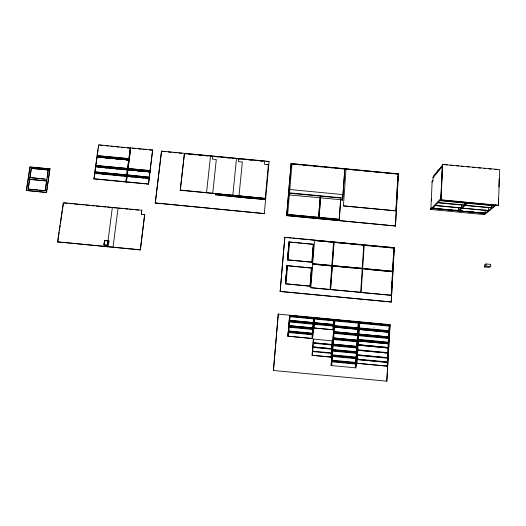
<?xml version="1.0" encoding="UTF-8"?>
<svg xmlns="http://www.w3.org/2000/svg" width="526" height="526" viewBox="0 0 526 526"><rect width="100%" height="100%" fill="white"/><g stroke="black" fill="none" stroke-linecap="round" stroke-linejoin="round"><path stroke-width="0.79" d="M94.746 173.37L93.996 178.945L125.911 182.003L130.336 148.102L98.592 144.788L97.093 155.689M95.64 166.959L94.818 171.857L126.74 174.928L127.456 170.01L125.826 169.852M128.692 160.305L128.686 159.871L127.562 168.576L95.712 165.48L97.014 157.116M232.814 195.304L236.496 158.714M436.146 173.034L436.093 173.633M125.911 182.003L126.562 176.177L126.569 176.578L124.169 176.19M374.058 327.849L374.348 327.987M126.805 174.895L94.825 171.93M127.253 174.934L149.345 177.223L127.147 174.954L127.825 169.78M127.897 170.056L127.851 169.826M498.398 205.567L499.7 169.596L442.484 164.414L440.933 200.064L498.398 205.567L498.602 198.269M498.918 186.914L499.141 178.807M491.994 205.304L491.928 207.704L465.083 205.377L491.659 207.921L491.731 205.528M490.673 266.478L490.738 264.387L486.011 263.94L484.518 264.874L484.453 266.952L489.154 267.399L490.673 266.478L485.945 266.031L484.453 266.952M238.791 158.937L238.502 161.62L242.341 161.988L239.001 195.896M485.314 213.168L459.159 210.893L485.064 213.372L485.413 210.045M485.945 266.031L486.011 263.94M488.588 210.459L462.091 208.165L488.325 210.676L488.68 207.303M149.128 178.728L149.134 178.367M149.272 177.104L150.127 170.523L127.989 168.596L130.678 147.872L152.632 149.976L148.503 184.166L126.358 182.049L126.99 176.197L127.016 176.624M149.917 171.897L149.923 172.311L148.339 172.009M150.074 170.602L152.632 149.976M461.341 206.508L461.282 208.086L435.035 205.574M461.631 204.713L461.512 207.869L435.239 205.35M464.353 202.905L464.261 205.298L437.678 202.753M464.589 202.674L464.504 205.074L437.888 202.523M458.356 210.946L458.376 210.433M458.422 209.256L458.481 207.698M458.705 207.487L458.587 210.604L432.648 208.118M459.178 210.505L459.159 211.025L468.475 202.352M440.867 167.939L440.985 167.051L442.557 165.138L442.524 165.933L433.2 177.269L433.24 176.506L436.12 172.988M440.86 198.512L442.274 166.052M440.933 200.064L442.728 164.119M496.498 204.824L484.597 214.621L430.643 209.453L430.669 208.94L431.662 207.869L431.636 208.388L485.057 213.503L485.077 212.984L482.644 212.754M432.129 181.878L430.866 209.216L431.662 209.295L441.136 199.183M431.524 198.591L431.412 200.939L431.636 200.695M432.767 181.108L432.793 180.596L431.905 182.141L432.898 180.944L433.069 177.255L442.419 165.874M388.227 344.313L388.372 342.669L388.05 347.541L358.055 344.708L358.41 339.835L358.101 344.681M388.431 340.624L388.668 337.37L388.346 342.235M388.865 332.846L389.01 331.176L388.642 336.942M389.122 328.296L388.984 330.749L389.358 324.996L389.214 326.666M387.123 366.083L387.274 362.368M387.872 352.584L388.129 347.956L358.114 345.115L357.818 349.744M356.878 359.495L356.595 363.249L387.287 366.149L387.55 362.394L356.878 359.495L387.55 362.394M387.787 358.206L387.524 361.947L356.865 359.054L357.141 355.313L387.728 358.226M388.07 353.097L387.754 357.765L357.128 354.872L357.47 350.204L388.07 353.097L357.424 350.231M388.129 347.956L388.043 352.657L357.456 349.77L357.792 345.115L387.498 347.956M388.582 343.846L388.379 347.541L388.635 343.82L358.061 340.96L388.635 343.82M388.615 343.294L388.701 342.669L388.615 343.294L358.094 340.407L358.134 339.809L388.701 342.669M388.931 338.52L388.675 342.235L388.931 338.52L358.397 335.66L358.16 339.349L388.727 342.202M388.997 337.37L388.911 337.994L388.997 337.37L358.515 334.483L358.43 335.115L388.964 337.968M388.97 336.936L389.279 332.314L388.97 336.936L358.502 334.056L358.837 329.434L389.279 332.314M389.253 331.794L389.345 331.17L389.253 331.794L358.831 328.914L358.863 328.316L389.345 331.17M389.635 325.022L389.602 325.614L389.687 324.989L359.258 322.142L389.687 324.989M391.232 295.329L392.652 271.686L362.697 268.839L361.112 292.469L391.232 295.329L391.502 290.464M391.594 288.84L392.048 280.72M392.14 279.096L392.652 271.686M392.659 269.746L393.106 261.731M393.192 260.127L393.639 252.112M393.731 250.507L393.974 247.983L364.123 245.267M350.066 169.622L346.003 169.234L343.432 205.896L395.933 210.919L396.256 205.212M396.341 203.582L396.755 196.237M396.887 193.792L397.294 186.454M397.386 184.823L397.84 176.67M389.365 330.709L389.621 326.133L359.232 323.253L358.896 327.862L389.312 330.742L389.621 326.133M364.209 245.149L362.638 268.497L392.567 271.344L393.974 247.983M395.933 210.919L398.09 174.06L395.545 173.988M386.86 380.39L387.314 372.204M387.406 370.567L388.359 353.373M388.451 351.736L388.905 343.544M388.997 341.907L389.404 334.536M389.496 332.899L390.062 324.641L386.814 381.212M391.212 302.036L394.336 247.707L284.816 237.259L280.161 291.489L391.212 302.036L391.528 296.368M391.62 294.751L392.56 277.761M392.652 276.143L393.106 268.05M393.192 266.432L393.645 258.345M393.731 256.727L394.138 249.442M395.44 226.055L398.438 173.843L291.115 163.54L286.637 215.66L395.44 226.055L396.249 211.419M396.341 209.795L396.795 201.662M396.887 200.031L397.834 182.956M397.926 181.325L398.438 173.843M245.418 197.809L215.43 194.712L245.418 197.809L245.517 196.731L215.522 193.857L215.45 194.942M245.517 196.731L242.262 196.645M331.742 365.557L332.005 361.816L355.602 364.045L355.366 367.786M332.123 360.185L332.386 356.457L355.944 358.679L355.707 362.407M332.873 349.488L333.136 345.779L356.628 348.002L356.391 351.71M356.733 346.378L357.029 341.755L333.569 339.54L333.247 344.162M357.101 340.605L357.022 341.236L333.576 339.014L333.655 338.389L357.062 340.631M357.134 340.144L357.43 335.535L333.971 333.352L333.681 337.922M357.502 334.385L357.424 335.016L334.01 332.8L334.089 332.169L357.456 334.418M357.825 329.335L357.489 333.957L334.122 331.709L334.444 327.119L357.825 329.335L334.444 327.119M334.49 326.008L334.444 326.607L357.818 328.822L357.858 328.224M334.556 325.522L334.878 320.945L358.219 323.155L357.93 327.731M355.839 364.091L355.602 367.832L356.115 364.117M355.872 363.532L355.957 362.901L356.155 363.558M356.181 358.732L355.944 362.46L356.457 358.758M356.22 358.173L356.299 357.542L356.536 358.173M356.523 353.38L356.286 357.101L356.799 353.406M356.556 352.828L356.641 352.196L356.878 352.828M356.865 348.054L356.628 351.756L357.141 348.08M357.22 347.495L356.983 346.871L356.858 351.809M357.266 341.815L356.97 346.43L357.542 341.841M357.575 341.282L357.378 340.631L357.2 346.483L332.623 344.162L333.096 338.336M357.66 335.595L357.364 340.197L357.936 335.621M358.015 335.036L357.779 334.411L357.601 340.256L333.063 337.929L333.537 332.116M358.055 329.394L357.996 334.043L333.497 331.722L333.971 325.923L333.931 326.521M358.094 328.842L358.173 328.217L358.134 328.816M358.456 323.214L358.16 327.79L358.771 323.207M358.765 322.694L358.568 322.043L358.39 327.849L333.931 325.535C333.293 324.7 335.246 317.914 334.332 320.38L334.404 319.749M356.944 347.469L356.983 346.871M357.378 340.631L357.299 341.262M357.779 334.411L357.7 335.042M357.805 333.957L358.101 329.361M358.535 322.635L358.568 322.043M331.465 360.639L356.233 362.927L355.918 367.838L331.117 365.544L331.465 360.639L331.735 361.25L331.807 360.626M331.84 355.287L356.575 357.568L356.266 362.46L331.498 360.172L332.149 355.287M356.917 352.223L356.523 357.147L331.873 354.82L332.215 349.948L356.917 352.223L332.215 349.948M357.996 334.043L358.449 328.244L333.905 325.988M360.658 292.43L362.25 268.793L332.281 265.939L330.519 289.563L360.744 292.338L330.519 289.563M362.19 268.451L363.762 245.103L333.984 242.262L332.241 265.604L362.276 268.345L332.241 265.604M358.101 340.933L357.825 344.655L388.431 347.515M389.654 325.581L359.219 322.74L359.304 322.109M358.6 336.18L358.745 334.543L358.397 339.401M356.963 363.229L357.2 359.501M357.463 355.313L357.226 359.034M357.792 350.204L357.45 354.872L387.53 357.713L387.793 353.071M128.081 168.438L150.14 170.812M245.866 197.855L265.176 199.472L245.866 197.855L245.964 196.77L265.255 198.618L265.143 199.696M320.479 198.703L319.039 217.481L339.25 219.414L340.644 199.814M339.25 219.414L340.835 198.032L320.663 196.257M333.116 326.613L333.267 324.976L332.892 329.815M333.267 324.549L333.635 319.716L333.267 324.549L314.403 322.76L314.765 317.967M331.301 353.308L331.038 357.029M331.334 352.847L331.558 349.159M331.248 357.101L331.544 353.36L312.319 351.572L312.036 355.287L331.248 357.101L312.063 355.267M331.84 349.185L331.538 352.92L312.352 351.105L312.661 347.37L331.801 349.211M332.425 340.855L332.13 344.583L312.983 342.768L313.292 339.046L332.393 340.887M333.201 329.809L333.497 326.113L314.061 324.272L313.759 327.968L333.241 329.782L313.759 327.968M333.576 324.963L333.504 325.594L314.075 323.753L314.147 323.128L333.576 324.963L314.147 323.128M333.951 319.709L333.872 320.334L314.476 318.5L314.548 317.868L333.951 319.709L314.548 317.868M340.979 199.88L342.59 200.031L344.714 169.924M342.59 200.031L344.846 168.945L340.71 168.721M356.95 351.762L332.248 349.481L332.662 344.569M332.287 349.895L332.485 350.553L332.563 349.922M332.32 349.435L332.577 345.727L332.596 349.461M332.623 344.162L333.017 339.487L332.971 344.135M333.063 337.929L333.458 333.267L333.405 337.896M333.569 331.663L334.168 327.1L333.497 331.722M331.498 360.172L331.827 356.404L331.84 360.159M332.222 354.8L332.202 351.059L331.873 354.82M334.168 326.58L334.214 325.982M355.977 357.542L355.938 358.147L332.386 355.918L332.465 355.293M356.319 352.196L356.28 352.801L332.761 350.579L332.807 349.974M333.136 345.247L333.214 344.622L356.707 346.844L356.667 347.443L333.175 345.22M334.878 320.433L334.957 319.801L358.291 322.017L358.259 322.609L334.917 320.4M312.7 264.078L310.827 287.696L330.065 289.524L331.827 265.9L312.641 264.183L330.959 265.926M326.344 241.664L314.469 240.527L333.537 242.216L331.86 265.452L312.674 263.736L330.992 265.485M330.584 289.471L332.281 265.939M332.314 265.498L333.984 242.262M319.039 217.481L320.722 196.106M288.886 331.367L288.813 331.998L312.266 334.214L312.339 333.589M288.925 330.907L289.228 327.231L312.654 329.447L312.372 333.129M312.74 328.303L312.668 328.928L289.247 326.712L289.32 326.081M313.049 324.174L312.746 327.876L289.339 325.66L289.655 321.958L313.023 324.207M313.141 323.03L313.069 323.661L289.681 321.445L289.754 320.814L313.108 323.063M313.174 322.57L313.45 318.914L290.089 316.698L289.787 320.354M313.535 317.776L313.463 318.401L290.115 316.192L290.181 315.561L313.509 317.809M312.543 334.24L312.589 333.642M312.648 333.155L313.174 329.532M313.22 328.98L312.99 328.362M314.015 318.454L313.812 317.803L313.667 322.694L289.201 320.373L289.911 315.534L289.583 316.1M312.464 338.534L312.891 333.635L288.294 331.38L287.893 336.213L312.464 338.534L312.891 333.635M313.614 323.714L313.417 323.056L313.266 327.961L288.767 325.64L289.478 320.788L289.149 321.36M313.667 322.694L314.088 317.822M312.924 333.175L313.292 328.355L288.728 326.1L288.327 330.92L312.871 333.241L313.292 328.355M313.693 323.082L313.023 327.902L313.575 324.259M314.154 322.701L314.463 319.012L333.865 320.847L333.576 324.542L314.186 322.668M314.035 327.994L314.37 323.22M312.668 346.93L312.977 343.202L332.13 345.017L331.834 348.745L312.694 346.904M312.963 347.37L312.687 351.085M311.399 267.931L309.965 286.118L286.032 283.843L287.577 265.663L311.372 267.984M289.55 242.019L313.233 244.215L311.846 262.119M311.668 267.958L310.235 286.144L311.642 268.01M287.794 259.831L289.03 241.907L287.485 259.91L312.332 262.277L313.509 244.242L312.122 262.145M285.467 283.836L287.032 265.617L285.467 283.836L310.485 286.216L311.938 267.984M312.332 262.277L313.779 244.268M312.674 263.736L314.528 240.408M295.211 164.355L291.956 164.04L287.663 214.483L318.592 217.442L320.032 198.664M318.592 217.442L320.281 196.06L289.471 193.266M287.893 336.213L288.333 331.314M288.767 325.64L289.201 320.761M289.201 320.373L289.635 315.508M288.557 331.939L288.59 331.373M288.649 330.88L288.675 327.179M289.537 316.652L289.517 320.334M285.506 283.744L287.032 265.617M287.485 259.91L289.03 241.907M288.064 259.851L289.57 241.953M273.435 370.482L278.261 314.048L273.435 370.482L386.919 381.186M280.161 291.489L284.816 237.259M286.637 215.66L291.115 163.54M264.308 213.595L269.095 161.423L161.535 151.094L155.229 202.957L264.308 213.595L155.229 202.957M184.396 153.553L264.821 161.173L264.512 164.375L268.385 164.487L265.262 198.414L180.26 190.274L184.422 153.454L180.26 190.274M127.003 176.388L149.213 178.288M128.679 160.068L96.942 156.965M128.831 158.589L97.119 155.67L128.916 158.806L130.238 147.826M94.673 173.205L126.661 176.249L94.792 173.074M95.568 166.788L127.502 169.839L95.679 166.663M155.301 203.174L161.535 151.094M141.257 214.115L141.744 210.209L63.311 202.714L57.564 241.881L140.337 249.929L144.716 214.647L141.349 214.325L141.744 210.209M140.337 249.929L144.63 214.437M148.503 184.166L149.345 177.223M126.358 182.049L127.016 177.012M127.062 176.466L130.672 148.943M118.067 207.948L113.031 247.325M112.36 207.402L107.265 246.779M107.482 245.182L108.119 240.382M103.924 244.873L104.516 240.454L109.053 240.882L108.461 245.3L103.924 244.873L107.83 245.412M104.049 245.05L104.516 240.454M93.996 178.945L94.397 176.072M94.601 174.639L96.495 161.015M96.725 159.385L98.06 149.785M98.283 148.207L98.612 145.847M268.385 164.487L266.813 164.599M57.742 242.065L59.142 232.479M59.379 230.888L60.201 225.292M60.431 223.701L62.311 210.919M62.541 209.322L63.363 203.733M269.095 161.423L266.616 161.449M46.531 182.035L45.197 190.826L48.234 169.878L31.336 168.261L28.069 189.044L32.25 189.59M47.261 177.242L48.234 169.878M46.485 192.523L49.931 168.833L30.002 166.926L26.3 190.451L46.485 192.523L49.931 168.833M265.262 198.414L180.208 190.044M26.438 190.603L28.608 176.821M28.864 175.204L30.002 166.926M28.207 189.202L31.336 168.261M95.752 165.493L127.64 168.438M128.725 160.252L126.299 159.924M289.787 189.511L342.978 194.607M289.504 192.838L342.742 197.94M289.326 194.936L342.669 199.887M287.663 214.483L318.651 217.304M436.475 173.159C436.146 172.074 439.348 168.274 438.789 170.345M149.141 178.735L146.018 178.281M343.432 205.896L396.045 210.775M289.109 321.905L288.807 325.574M310.827 287.696L330.065 289.524M288.728 326.1L288.327 330.92M288.715 326.626L289.024 326.094M439.164 169.891L440.604 167.518L440.578 168.175M288.235 332.465L287.932 336.153M288.813 331.998L312.266 334.214M363.762 245.103L361.257 244.991M313.976 319.006L313.45 322.596M362.25 268.793L354.064 268.128M362.638 268.497L392.679 271.245M312.773 334.819L312.523 338.474M394.336 247.707L375.439 246.03M430.643 209.453L441.005 198.355M313.568 339.073L313.286 342.768L331.886 344.523L332.149 340.828M361.112 292.469L391.344 295.244M313.253 343.228L312.97 346.93L331.59 348.692L331.853 344.99M333.931 325.535L334.326 320.893L334.28 325.495M334.444 326.607L357.818 328.822M467.64 202.273L458.356 210.814L432.444 208.335M312.622 351.572L312.372 355.267M483.802 214.542L495.663 204.745M358.844 322.07L334.339 319.821M358.831 328.914L389.312 331.768M358.837 329.434L389.227 332.347M358.502 334.056L389.023 336.91M358.055 334.437L333.464 332.182M358.469 334.516L388.944 337.396M332.498 354.826L332.761 351.112L356.286 353.334L356.049 357.049M357.601 340.256L333.129 337.87M357.66 340.657L333.03 338.396M358.094 340.407L388.668 343.268M332.051 360.672L332.011 361.277L355.642 363.486L355.635 362.901M357.2 346.483L332.695 344.109M357.259 346.897L332.59 344.622M331.117 365.544L331.452 361.763L331.465 365.531M356.595 363.249L387.287 366.149M387.504 358.18L387.353 361.881M150.022 171.91L127.936 169.753M441.176 199.801L498.714 205.318M127.844 169.911L150.009 171.87M98.901 167.275L101.354 167.511M104.615 167.82L107.061 168.057M109.507 168.287L112.774 168.603M115.22 168.839L117.666 169.07M120.927 169.385L123.373 169.622M131.987 170.444L134.439 170.68M136.891 170.917L140.159 171.226M142.612 171.463L145.886 171.778M439.887 200.393L466.753 202.97M439.67 200.623L466.509 203.194M127.088 176.256L149.226 178.327M30.935 167.176L45.275 168.544M46.867 168.701L50.055 169.004M96.383 173.527L99.651 173.843M102.103 174.073L105.371 174.389M107.823 174.625L110.276 174.856M113.544 175.171L115.996 175.408M118.449 175.638L121.716 175.954M129.435 176.697L132.591 176.999M135.747 177.301L138.121 177.525M140.488 177.755L143.651 178.058M31.468 168.432L48.359 170.049M433.279 208.026L434.897 208.184M438.947 208.572L440.564 208.723M449.467 209.578L451.893 209.808M455.135 210.117L456.752 210.275M460.796 210.663L462.413 210.814M466.463 211.202L468.081 211.36M472.124 211.748L473.742 211.899M476.983 212.215L478.601 212.366M93.865 178.702L125.806 181.766M126.253 181.805L148.417 183.929M218.777 194.396L215.522 193.857M220.401 194.548L223.635 194.863M226.068 195.093L229.31 195.402M231.736 195.633L234.977 195.948M236.595 196.099L240.645 196.487M248.357 197.224L251.573 197.533M253.177 197.684L257.194 198.072M258.799 198.223L262.007 198.532M38.885 178.544L29.877 177.532L46.946 179.32M40.495 178.702L44.526 179.09M28.069 189.044L45.072 190.668M33.868 189.741L37.911 190.129M39.529 190.287L43.573 190.675M319.098 217.343L339.323 219.276M26.3 190.451L46.36 192.365M286.67 215.522L395.545 225.924M64.297 203.016L67.565 203.325M69.195 203.483L72.463 203.792M74.094 203.95L78.177 204.338M79.807 204.496L83.89 204.884M85.528 205.041L89.611 205.429M91.241 205.587L94.509 205.903M96.14 206.054L100.223 206.448M102.669 206.679L105.936 206.994M107.567 207.145L111.65 207.54M113.287 207.691L116.562 208.007M119.007 208.237L122.269 208.552M124.715 208.783L127.976 209.098M129.606 209.249L133.683 209.644M135.314 209.795L138.575 210.111M143.368 214.516L144.716 214.647M287.229 237.614L291.312 238.008M292.949 238.16L307.651 239.567M309.281 239.718L329.703 241.671M331.334 241.822L351.756 243.775M353.387 243.926L373.808 245.879M327.928 241.809L331.88 242.19M333.911 242.381L348.39 243.762M350 243.919L354.018 244.301M355.629 244.452L359.652 244.84M366.53 245.497L370.554 245.879M372.158 246.03L376.182 246.418M377.786 246.569L381.804 246.95M383.415 247.108L393.06 248.029M288.991 242.026L296.171 242.71M297.762 242.861L301.753 243.242M303.351 243.393L313.72 244.386M104.641 240.638L108.415 241M287.525 259.805L312.391 262.172M332.208 266.044L352.446 267.971M365.037 269.174L392.547 271.791M57.564 241.881L140.245 249.751M286.992 265.722L311.885 268.089M280.194 291.397L391.324 301.95M278.228 314.121L390.062 324.641M289.596 315.58L314.035 317.895M289.241 320.308L313.726 322.622M289.162 320.834L313.634 323.148M288.294 331.38L312.832 333.701M444.924 164.651L447.363 164.888M450.611 165.197L453.05 165.434M456.305 165.743L458.744 165.979M461.184 166.216L463.623 166.446M466.871 166.762L469.31 166.992M472.565 167.307L475.004 167.544M478.252 167.853L480.692 168.09M483.946 168.399L485.57 168.557M488.825 168.872L491.264 169.102M494.512 169.418L496.952 169.655M99.532 145.143L102.774 145.452M105.207 145.689L108.448 145.998M110.881 146.228L113.314 146.465M115.746 146.695L118.988 147.01M121.421 147.241L124.662 147.556M127.095 147.786L130.336 148.102M132.401 148.299L135.649 148.608M138.088 148.845L141.336 149.154M142.96 149.312L146.215 149.621M149.463 149.936L152.711 150.245M433.069 177.255L433.865 177.334M162.422 151.442L165.677 151.751M168.116 151.988L171.371 152.303M173.817 152.533L176.256 152.77M178.702 153.007L181.957 153.316M291.075 163.704L398.333 174.007M184.468 153.724L186.086 153.875M188.518 154.111L190.945 154.342M194.179 154.651L196.606 154.887M199.032 155.117L202.267 155.426M204.693 155.663L207.928 155.972M210.354 156.209L212.918 156.452M216.147 156.761L218.573 156.998M220.999 157.228L224.234 157.537M226.66 157.774L229.895 158.083M232.321 158.313L235.556 158.628M237.173 158.78L240.54 159.102M242.966 159.339L246.194 159.648M248.62 159.878L251.855 160.193M254.275 160.423L256.701 160.654M259.936 160.969L262.362 161.199M296.835 164.506L300.898 164.901M302.522 165.059L306.586 165.447M308.21 165.605L311.458 165.914M313.082 166.071L317.145 166.459M318.769 166.617L322.832 167.005M324.457 167.163L328.52 167.551M330.144 167.709L333.399 168.018M335.023 168.175L339.086 168.57M351.69 169.78L355.747 170.168M357.371 170.325L361.434 170.713M363.058 170.871L366.306 171.18M367.93 171.338L371.994 171.726M373.618 171.884L377.675 172.272M379.299 172.429L383.362 172.817M384.986 172.975L388.234 173.284M389.858 173.442L393.921 173.83M128.798 159.904L97.054 156.82L128.785 159.989M98.638 157.267L101.077 157.504M103.523 157.741L106.778 158.05M110.026 158.365L112.472 158.596M114.911 158.832L118.166 159.141M120.605 159.378L123.045 159.615M206.54 192.792L210.492 156.222M212.734 193.384L216.291 159.49L212.451 159.115L212.78 156.439M359.094 328.375L358.732 334.109L359.094 328.375M359.488 322.208L359.127 327.922L359.488 322.208M312.247 334.74L311.944 338.455L288.485 336.206L288.787 332.517L312.247 334.74M467.588 203.049L467.344 203.273L494.44 205.62L467.588 203.049M46.551 180.951L29.594 179.333L46.551 180.951"/></g></svg>
